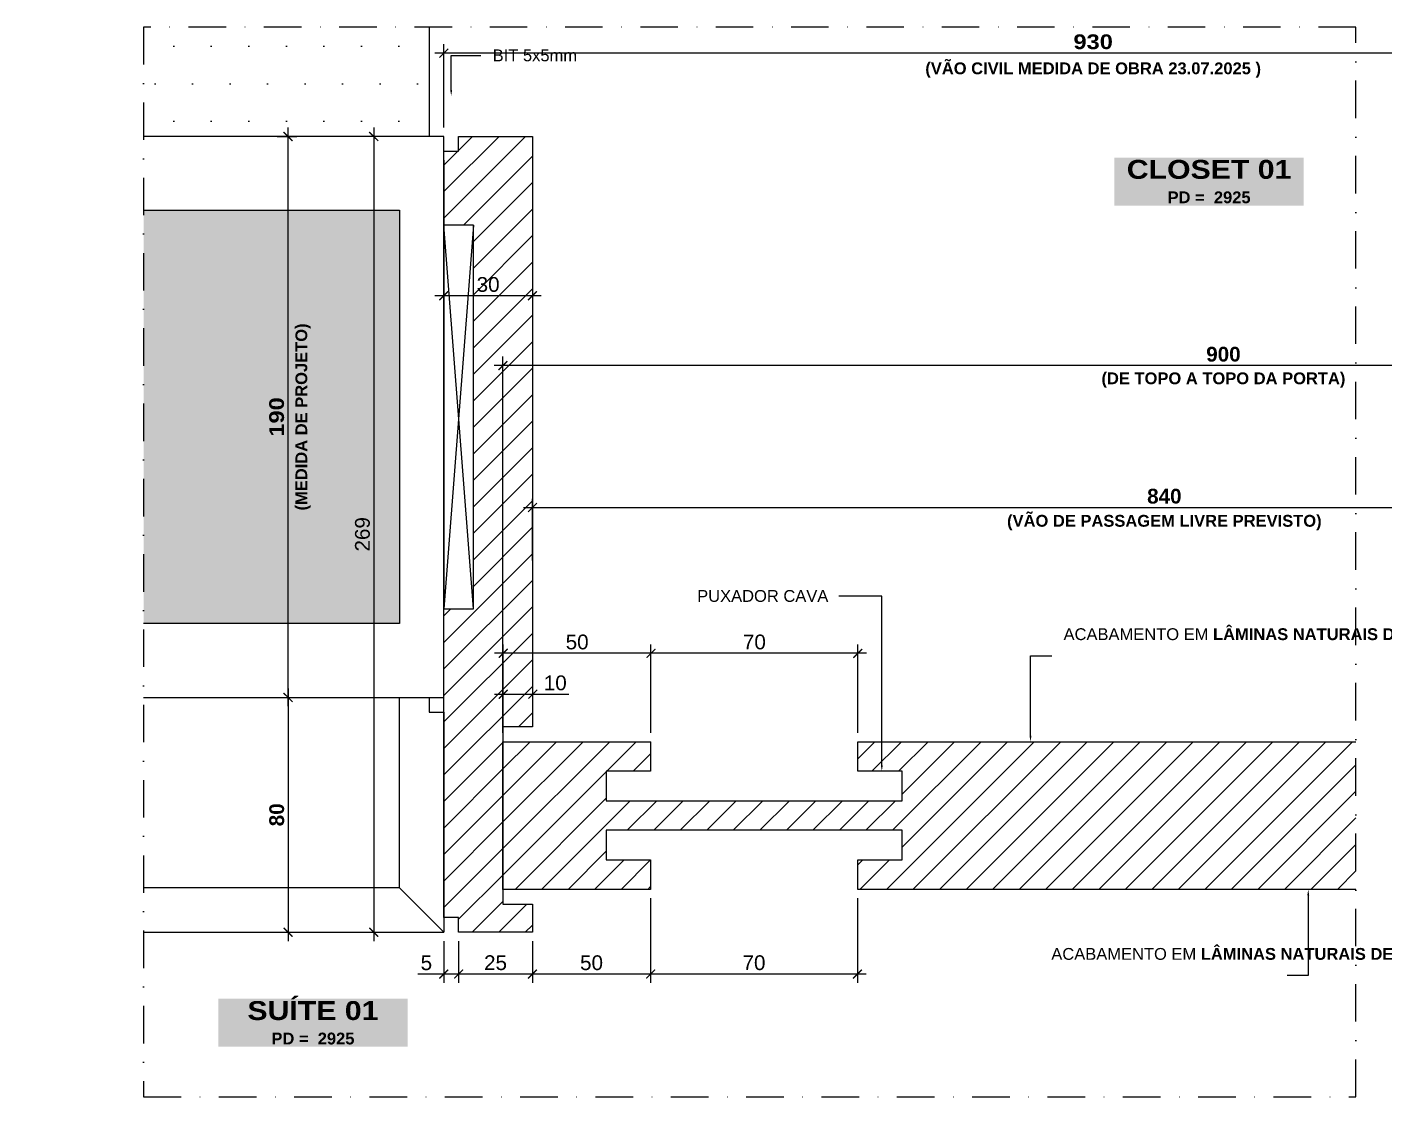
# Model space of a CAD drawing. Header units: millimetres. Extents: x -63251 to 507826, y 5339 to 217512.
# Drawn here: x 203489.3 to 203948.9, y 91018.6 to 91380.9 of the extents above; entities that cross this region are included whole.
import ezdxf
from ezdxf import colors
from ezdxf.entities.mleader import LeaderData, LeaderLine
from ezdxf.math import Vec2, Vec3

# ---------------------------------------------------------------- set-up
doc = ezdxf.new("R2010")
doc.units = ezdxf.units.MM
doc.header["$PDMODE"] = 3
doc.linetypes.add('TRAÇO 1-1', pattern=[9.525, 6.35, -3.175])
doc.linetypes.add('TRAÇO E PONTO 1-1', pattern=[25.4, 12.7, -6.35, 0, -6.35])
for name, color, linetype in [('A-ANNO-DIMS', 7, 'Continuous'), ('AC-EQUIPAMENTO', 7, 'Continuous'), ('BASE_2o PAVIMENTO_R10$0$ARQ-ALVENARIA', 4, 'Continuous'), ('COTAS', 9, 'Continuous'), ('MARCENARIA', 4, 'Continuous'), ('MARCENARIA . M', 4, 'Continuous'), ('PAREDE', 94, 'Continuous'), ('PROJEÇÃO', 8, 'Continuous'), ('TEXTO', 105, 'Continuous'), ('TEXTO TRAÇO PONTO', 105, 'TRAÇO E PONTO 1-1')]:
    doc.layers.add(name, color=color, linetype=linetype)
doc.layers.add('ARQ-COTA', color=12, linetype='Continuous', lineweight=9)
doc.styles.add('1-1', font='arial.ttf', dxfattribs={"height": 0.2})
doc.styles.add('MEDIDA OFICIAL', font='ariblk.ttf')
doc.styles.add('PADRÃO', font='arial.ttf')
doc.styles.add('PADRÃO NEGRITO', font='arialbd.ttf')
doc.dimstyles.new('1-2', dxfattribs={"dimscale": 2, "dimtxt": 2.5, "dimasz": 1.5, "dimexe": 1.5, "dimexo": 1.5, "dimtad": 1, "dimtxsty": 'PADRÃO', "dimblk": 'ARCHTICK', "dimcen": 2.5, "dimdle": 1.5, "dimclrd": 9, "dimclre": 9, "dimclrt": 6, "dimadec": 0, "dimazin": 0, "dimtfac": 1, "dimtmove": 0, "dimatfit": 3, "dimfxl": 1.25, "dimlwd": -1, "dimlwe": -1, "dimarcsym": 0})
doc.dimstyles.new('1-2 AZUL', dxfattribs={"dimscale": 2, "dimtxt": 2.5, "dimasz": 1.5, "dimexe": 1.5, "dimexo": 1.5, "dimtad": 1, "dimtxsty": 'PADRÃO NEGRITO', "dimblk": 'ARCHTICK', "dimcen": 2.5, "dimdle": 1.5, "dimclrd": 9, "dimclre": 9, "dimclrt": 170, "dimadec": 0, "dimazin": 0, "dimtfac": 1, "dimtmove": 0, "dimatfit": 3, "dimfxl": 1.25, "dimlwd": -1, "dimlwe": -1, "dimarcsym": 0})
doc.dimstyles.new('1-2 VERDE', dxfattribs={"dimscale": 2, "dimtxt": 2.5, "dimasz": 1.5, "dimexe": 1.5, "dimexo": 1.5, "dimtad": 1, "dimtxsty": 'PADRÃO NEGRITO', "dimblk": 'ARCHTICK', "dimcen": 2.5, "dimdle": 1.5, "dimclrd": 9, "dimclre": 9, "dimclrt": 102, "dimadec": 0, "dimazin": 0, "dimtfac": 1, "dimtmove": 0, "dimatfit": 3, "dimfxl": 1.25, "dimlwd": -1, "dimlwe": -1, "dimarcsym": 0})
doc.dimstyles.new('Med. Ofic.1-2', dxfattribs={"dimscale": 2, "dimtxt": 2.5, "dimasz": 1.5, "dimexe": 1.5, "dimexo": 1.5, "dimtad": 1, "dimtxsty": 'MEDIDA OFICIAL', "dimblk": 'ARCHTICK', "dimcen": 2.5, "dimdle": 1.5, "dimclrd": 9, "dimclre": 9, "dimclrt": 10, "dimadec": 0, "dimazin": 0, "dimtfac": 1, "dimtmove": 0, "dimatfit": 3, "dimfxl": 1.25, "dimlwd": -1, "dimlwe": -1, "dimarcsym": 0})
pattern_1 = [(225, (1e-10, -456.0585), (4.49012806, -4.49012806), [])]

# ---------------------------------------------------------------- blocks, each defined once
blk = doc.blocks.new('_ArchTick')
at = {"color": 0, "linetype": 'ByBlock', "const_width": 0.15}
blk.add_lwpolyline([(-0.5, -0.5), (0.5, 0.5)], dxfattribs=at)
blk = doc.blocks.new('*D2308')
at = {"layer": 'COTAS', "color": 9, "transparency": 16777216}
for p, q in [((203630.36, 91346.9), (203630.36, 91375.1)), ((204069.99, 91346.9), (204069.99, 91375.1))]:
    blk.add_line(p, q, dxfattribs=at)
at = {"layer": 'COTAS', "color": 9, "linetype": 'Continuous', "transparency": 16777216}
blk.add_line((204072.99, 91372.1), (203627.36, 91372.1), dxfattribs=at)
at = {"layer": 'Defpoints', "color": 0, "transparency": 16777216}
for p in [(203630.36, 91372.1), (203630.36, 91343.9), (204069.99, 91343.9)]:
    blk.add_point(p, dxfattribs=at)
at = {"layer": 'COTAS', "color": 9, "transparency": 16777216, "xscale": 3, "yscale": 3, "zscale": 3, "rotation": 180}
blk.add_blockref('_ArchTick', (203630.36, 91372.1), dxfattribs=at)
at = {"layer": 'COTAS', "color": 9, "transparency": 16777216, "xscale": 3, "yscale": 3, "zscale": 3}
blk.add_blockref('_ArchTick', (204069.99, 91372.1), dxfattribs=at)
at = {"layer": 'COTAS', "color": 10, "transparency": 16777216, "insert": (203850.17, 91375.93), "char_height": 5, "attachment_point": 5, "style": 'MEDIDA OFICIAL'}
blk.add_mtext('930', dxfattribs=at)
blk = doc.blocks.new('*D2310')
at = {"layer": 'COTAS', "color": 9, "linetype": 'Continuous', "transparency": 16777216}
blk.add_line((203577.63, 91150.9), (203577.63, 91346.9), dxfattribs=at)
at = {"layer": 'COTAS', "color": 9, "transparency": 16777216}
for p, q in [((203573.99, 91343.9), (203580.63, 91343.9)), ((203573.99, 91153.9), (203580.63, 91153.9))]:
    blk.add_line(p, q, dxfattribs=at)
at = {"layer": 'Defpoints', "color": 0, "transparency": 16777216}
for p in [(203570.99, 91343.9), (203577.63, 91343.9), (203570.99, 91153.9)]:
    blk.add_point(p, dxfattribs=at)
at = {"layer": 'COTAS', "color": 9, "transparency": 16777216, "xscale": 3, "yscale": 3, "zscale": 3}
for p, rotation in [((203577.63, 91343.9), 90), ((203577.63, 91153.9), 270)]:
    blk.add_blockref('_ArchTick', p, dxfattribs=dict(at, rotation=rotation))
at = {"layer": 'COTAS', "color": 10, "transparency": 16777216, "insert": (203573.79, 91248.9), "char_height": 5, "attachment_point": 5, "rotation": 90, "style": 'MEDIDA OFICIAL'}
blk.add_mtext('190', dxfattribs=at)
blk = doc.blocks.new('*D2311')
at = {"layer": 'COTAS', "color": 9, "transparency": 16777216}
blk.add_line((203577.63, 91156.9), (203577.63, 91071.4), dxfattribs=at)
at = {"layer": 'Defpoints', "color": 0, "transparency": 16777216}
for p in [(203577.63, 91153.9), (203577.63, 91074.4), (203577.63, 91074.4)]:
    blk.add_point(p, dxfattribs=at)
at = {"layer": 'COTAS', "color": 9, "transparency": 16777216, "xscale": 3, "yscale": 3, "zscale": 3}
for p, rotation in [((203577.63, 91153.9), 90), ((203577.63, 91074.4), 270)]:
    blk.add_blockref('_ArchTick', p, dxfattribs=dict(at, rotation=rotation))
at = {"layer": 'COTAS', "color": 170, "transparency": 16777216, "insert": (203573.82, 91114.15), "char_height": 5, "attachment_point": 5, "rotation": 90, "style": 'PADRÃO NEGRITO'}
blk.add_mtext('80', dxfattribs=at)
blk = doc.blocks.new('*D2315')
at = {"layer": 'A-ANNO-DIMS', "color": 9, "transparency": 16777216}
blk.add_line((203606.63, 91346.9), (203606.63, 91071.4), dxfattribs=at)
at = {"layer": 'Defpoints', "color": 0, "transparency": 16777216}
for p in [(203606.63, 91343.9), (203606.63, 91074.4), (203606.63, 91074.4)]:
    blk.add_point(p, dxfattribs=at)
at = {"layer": 'A-ANNO-DIMS', "color": 9, "transparency": 16777216, "xscale": 3, "yscale": 3, "zscale": 3}
for p, rotation in [((203606.63, 91343.9), 90), ((203606.63, 91074.4), 270)]:
    blk.add_blockref('_ArchTick', p, dxfattribs=dict(at, rotation=rotation))
at = {"layer": 'A-ANNO-DIMS', "color": 6, "transparency": 16777216, "insert": (203602.83, 91209.15), "char_height": 5, "attachment_point": 5, "rotation": 90, "style": 'PADRÃO'}
blk.add_mtext('269', dxfattribs=at)
blk = doc.blocks.new('*D2316')
at = {"layer": 'A-ANNO-DIMS', "color": 9, "transparency": 16777216}
for p, q in [((203700.36, 91085.9), (203700.36, 91057.22)), ((203660.36, 91071.4), (203660.36, 91057.22)), ((203703.36, 91060.22), (203657.36, 91060.22))]:
    blk.add_line(p, q, dxfattribs=at)
at = {"layer": 'Defpoints', "color": 0, "transparency": 16777216}
for p in [(203700.36, 91088.9), (203660.36, 91074.4), (203660.36, 91060.22)]:
    blk.add_point(p, dxfattribs=at)
at = {"layer": 'A-ANNO-DIMS', "color": 9, "transparency": 16777216, "xscale": 3, "yscale": 3, "zscale": 3, "rotation": 180}
blk.add_blockref('_ArchTick', (203660.36, 91060.22), dxfattribs=at)
at = {"layer": 'A-ANNO-DIMS', "color": 9, "transparency": 16777216, "xscale": 3, "yscale": 3, "zscale": 3}
blk.add_blockref('_ArchTick', (203700.36, 91060.22), dxfattribs=at)
at = {"layer": 'A-ANNO-DIMS', "color": 6, "transparency": 16777216, "insert": (203680.36, 91064.03), "char_height": 5, "attachment_point": 5, "style": 'PADRÃO'}
blk.add_mtext('50', dxfattribs=at)
blk = doc.blocks.new('*D2317')
at = {"layer": 'A-ANNO-DIMS', "color": 9, "transparency": 16777216}
for p, q in [((203700.36, 91085.9), (203700.36, 91057.22)), ((203770.36, 91085.9), (203770.36, 91057.22)), ((203773.36, 91060.22), (203697.36, 91060.22))]:
    blk.add_line(p, q, dxfattribs=at)
at = {"layer": 'Defpoints', "color": 0, "transparency": 16777216}
for p in [(203700.36, 91088.9), (203770.36, 91088.9), (203700.36, 91060.22)]:
    blk.add_point(p, dxfattribs=at)
at = {"layer": 'A-ANNO-DIMS', "color": 9, "transparency": 16777216, "xscale": 3, "yscale": 3, "zscale": 3, "rotation": 180}
blk.add_blockref('_ArchTick', (203700.36, 91060.22), dxfattribs=at)
at = {"layer": 'A-ANNO-DIMS', "color": 9, "transparency": 16777216, "xscale": 3, "yscale": 3, "zscale": 3}
blk.add_blockref('_ArchTick', (203770.36, 91060.22), dxfattribs=at)
at = {"layer": 'A-ANNO-DIMS', "color": 6, "transparency": 16777216, "insert": (203735.36, 91064.03), "char_height": 5, "attachment_point": 5, "style": 'PADRÃO'}
blk.add_mtext('70', dxfattribs=at)
blk = doc.blocks.new('*D2318')
at = {"layer": 'A-ANNO-DIMS', "color": 9, "transparency": 16777216}
for p, q in [((203635.36, 91071.4), (203635.36, 91057.22)), ((203660.36, 91071.4), (203660.36, 91057.22)), ((203663.36, 91060.22), (203632.36, 91060.22))]:
    blk.add_line(p, q, dxfattribs=at)
at = {"layer": 'Defpoints', "color": 0, "transparency": 16777216}
for p in [(203635.36, 91074.4), (203660.36, 91074.4), (203635.36, 91060.22)]:
    blk.add_point(p, dxfattribs=at)
at = {"layer": 'A-ANNO-DIMS', "color": 9, "transparency": 16777216, "xscale": 3, "yscale": 3, "zscale": 3, "rotation": 180}
blk.add_blockref('_ArchTick', (203635.36, 91060.22), dxfattribs=at)
at = {"layer": 'A-ANNO-DIMS', "color": 9, "transparency": 16777216, "xscale": 3, "yscale": 3, "zscale": 3}
blk.add_blockref('_ArchTick', (203660.36, 91060.22), dxfattribs=at)
at = {"layer": 'A-ANNO-DIMS', "color": 6, "transparency": 16777216, "insert": (203647.86, 91064.03), "char_height": 5, "attachment_point": 5, "style": 'PADRÃO'}
blk.add_mtext('25', dxfattribs=at)
blk = doc.blocks.new('*D2319')
at = {"layer": 'A-ANNO-DIMS', "color": 9, "transparency": 16777216}
for p, q in [((203630.36, 91071.4), (203630.36, 91057.22)), ((203635.36, 91071.4), (203635.36, 91057.22)), ((203630.36, 91060.22), (203621.54, 91060.22)), ((203638.36, 91060.22), (203630.36, 91060.22))]:
    blk.add_line(p, q, dxfattribs=at)
at = {"layer": 'Defpoints', "color": 0, "transparency": 16777216}
for p in [(203630.36, 91074.4), (203635.36, 91074.4), (203630.36, 91060.22)]:
    blk.add_point(p, dxfattribs=at)
at = {"layer": 'A-ANNO-DIMS', "color": 9, "transparency": 16777216, "xscale": 3, "yscale": 3, "zscale": 3, "rotation": 180}
blk.add_blockref('_ArchTick', (203630.36, 91060.22), dxfattribs=at)
at = {"layer": 'A-ANNO-DIMS', "color": 9, "transparency": 16777216, "xscale": 3, "yscale": 3, "zscale": 3}
blk.add_blockref('_ArchTick', (203635.36, 91060.22), dxfattribs=at)
at = {"layer": 'A-ANNO-DIMS', "color": 6, "transparency": 16777216, "insert": (203624.45, 91064.02), "char_height": 5, "attachment_point": 5, "style": 'PADRÃO'}
blk.add_mtext('5', dxfattribs=at)
blk = doc.blocks.new('*D2320')
at = {"layer": 'ARQ-COTA', "color": 9, "transparency": 16777216}
for p, q in [((203650.49, 91146.9), (203650.49, 91158.01)), ((203660.49, 91146.9), (203660.49, 91158.01)), ((203647.49, 91155.01), (203660.49, 91155.01)), ((203660.49, 91155.01), (203672.67, 91155.01))]:
    blk.add_line(p, q, dxfattribs=at)
at = {"layer": 'Defpoints', "color": 0, "transparency": 16777216}
for p in [(203660.49, 91155.01), (203650.49, 91143.9), (203660.49, 91143.9)]:
    blk.add_point(p, dxfattribs=at)
at = {"layer": 'ARQ-COTA', "color": 9, "transparency": 16777216, "xscale": 3, "yscale": 3, "zscale": 3, "rotation": 180}
blk.add_blockref('_ArchTick', (203650.49, 91155.01), dxfattribs=at)
at = {"layer": 'ARQ-COTA', "color": 9, "transparency": 16777216, "xscale": 3, "yscale": 3, "zscale": 3}
blk.add_blockref('_ArchTick', (203660.49, 91155.01), dxfattribs=at)
at = {"layer": 'ARQ-COTA', "color": 6, "transparency": 16777216, "insert": (203668.08, 91158.81), "char_height": 5, "attachment_point": 5, "style": 'PADRÃO'}
blk.add_mtext('10', dxfattribs=at)
blk = doc.blocks.new('*D2321')
at = {"layer": 'COTAS', "color": 9, "transparency": 16777216}
for p, q in [((203650.49, 91141.9), (203650.49, 91171.85)), ((203700.49, 91141.9), (203700.49, 91171.85)), ((203703.49, 91168.85), (203647.49, 91168.85))]:
    blk.add_line(p, q, dxfattribs=at)
at = {"layer": 'Defpoints', "color": 0, "transparency": 16777216}
for p in [(203650.49, 91168.85), (203650.49, 91138.9), (203700.49, 91138.9)]:
    blk.add_point(p, dxfattribs=at)
at = {"layer": 'COTAS', "color": 9, "transparency": 16777216, "xscale": 3, "yscale": 3, "zscale": 3, "rotation": 180}
blk.add_blockref('_ArchTick', (203650.49, 91168.85), dxfattribs=at)
at = {"layer": 'COTAS', "color": 9, "transparency": 16777216, "xscale": 3, "yscale": 3, "zscale": 3}
blk.add_blockref('_ArchTick', (203700.49, 91168.85), dxfattribs=at)
at = {"layer": 'COTAS', "color": 6, "transparency": 16777216, "insert": (203675.49, 91172.66), "char_height": 5, "attachment_point": 5, "style": 'PADRÃO'}
blk.add_mtext('50', dxfattribs=at)
blk = doc.blocks.new('*D2322')
at = {"layer": 'COTAS', "color": 9, "transparency": 16777216}
for p, q in [((203700.49, 91141.9), (203700.49, 91171.85)), ((203770.49, 91141.9), (203770.49, 91171.85)), ((203773.49, 91168.85), (203697.49, 91168.85))]:
    blk.add_line(p, q, dxfattribs=at)
at = {"layer": 'Defpoints', "color": 0, "transparency": 16777216}
for p in [(203700.49, 91168.85), (203700.49, 91138.9), (203770.49, 91138.9)]:
    blk.add_point(p, dxfattribs=at)
at = {"layer": 'COTAS', "color": 9, "transparency": 16777216, "xscale": 3, "yscale": 3, "zscale": 3, "rotation": 180}
blk.add_blockref('_ArchTick', (203700.49, 91168.85), dxfattribs=at)
at = {"layer": 'COTAS', "color": 9, "transparency": 16777216, "xscale": 3, "yscale": 3, "zscale": 3}
blk.add_blockref('_ArchTick', (203770.49, 91168.85), dxfattribs=at)
at = {"layer": 'COTAS', "color": 6, "transparency": 16777216, "insert": (203735.49, 91172.66), "char_height": 5, "attachment_point": 5, "style": 'PADRÃO'}
blk.add_mtext('70', dxfattribs=at)
blk = doc.blocks.new('*D2326')
at = {"layer": 'A-ANNO-DIMS', "color": 9, "transparency": 16777216}
for p, q in [((203630.36, 91335.9), (203630.36, 91286.94)), ((203660.36, 91335.9), (203660.36, 91286.94)), ((203663.36, 91289.94), (203627.36, 91289.94))]:
    blk.add_line(p, q, dxfattribs=at)
at = {"layer": 'Defpoints', "color": 0, "transparency": 16777216}
for p in [(203630.36, 91338.9), (203660.36, 91338.9), (203630.36, 91289.94)]:
    blk.add_point(p, dxfattribs=at)
at = {"layer": 'A-ANNO-DIMS', "color": 9, "transparency": 16777216, "xscale": 3, "yscale": 3, "zscale": 3, "rotation": 180}
blk.add_blockref('_ArchTick', (203630.36, 91289.94), dxfattribs=at)
at = {"layer": 'A-ANNO-DIMS', "color": 9, "transparency": 16777216, "xscale": 3, "yscale": 3, "zscale": 3}
blk.add_blockref('_ArchTick', (203660.36, 91289.94), dxfattribs=at)
at = {"layer": 'A-ANNO-DIMS', "color": 6, "transparency": 16777216, "insert": (203645.36, 91293.74), "char_height": 5, "attachment_point": 5, "style": 'PADRÃO'}
blk.add_mtext('30', dxfattribs=at)
blk = doc.blocks.new('*D2327')
at = {"layer": 'COTAS', "color": 9, "transparency": 16777216}
for p, q in [((203657.36, 91218.22), (204091.18, 91218.22)), ((203660.36, 91200.28), (203660.36, 91221.22)), ((204088.18, 91176.91), (204088.18, 91221.22))]:
    blk.add_line(p, q, dxfattribs=at)
at = {"layer": 'Defpoints', "color": 0, "transparency": 16777216}
for p in [(204088.18, 91218.22), (203660.36, 91197.28), (204088.18, 91173.91)]:
    blk.add_point(p, dxfattribs=at)
at = {"layer": 'COTAS', "color": 9, "transparency": 16777216, "xscale": 3, "yscale": 3, "zscale": 3, "rotation": 180}
blk.add_blockref('_ArchTick', (203660.36, 91218.22), dxfattribs=at)
at = {"layer": 'COTAS', "color": 9, "transparency": 16777216, "xscale": 3, "yscale": 3, "zscale": 3}
blk.add_blockref('_ArchTick', (204088.18, 91218.22), dxfattribs=at)
at = {"layer": 'COTAS', "color": 102, "transparency": 16777216, "insert": (203874.27, 91222.03), "char_height": 5, "attachment_point": 5, "style": 'PADRÃO NEGRITO'}
blk.add_mtext('840', dxfattribs=at)
blk = doc.blocks.new('*D2328')
at = {"layer": 'COTAS', "color": 9, "transparency": 16777216}
for p, q in [((203650.36, 91141.9), (203650.36, 91269.32)), ((204138.18, 91141.9), (204138.18, 91269.32)), ((204141.18, 91266.32), (203647.36, 91266.32))]:
    blk.add_line(p, q, dxfattribs=at)
at = {"layer": 'Defpoints', "color": 0, "transparency": 16777216}
for p in [(203650.36, 91266.32), (203650.36, 91138.9), (204138.18, 91138.9)]:
    blk.add_point(p, dxfattribs=at)
at = {"layer": 'COTAS', "color": 9, "transparency": 16777216, "xscale": 3, "yscale": 3, "zscale": 3, "rotation": 180}
blk.add_blockref('_ArchTick', (203650.36, 91266.32), dxfattribs=at)
at = {"layer": 'COTAS', "color": 9, "transparency": 16777216, "xscale": 3, "yscale": 3, "zscale": 3}
blk.add_blockref('_ArchTick', (204138.18, 91266.32), dxfattribs=at)
at = {"layer": 'COTAS', "color": 170, "transparency": 16777216, "insert": (203894.27, 91270.12), "char_height": 5, "attachment_point": 5, "style": 'PADRÃO NEGRITO'}
blk.add_mtext('900', dxfattribs=at)

msp = doc.modelspace()

# ---------------------------------------------------------------- hatches: boundary and pattern name
at = {"layer": 'AC-EQUIPAMENTO'}
h = msp.add_hatch(dxfattribs=at)
h.set_pattern_fill('ANSI31', color=8, scale=2, angle=180)
h.set_pattern_definition(pattern_1)
h.paths.add_polyline_path([(203660.356, 91343.9), (203635.356, 91343.9), (203635.356, 91338.9), (203630.356, 91338.9), (203630.356, 91313.9), (203640.356, 91313.9), (203640.356, 91313.9), (203640.356, 91183.9), (203630.356, 91183.9), (203630.356, 91079.4), (203635.356, 91079.4), (203635.356, 91074.4), (203660.356, 91074.4), (203660.356, 91083.9), (203650.356, 91083.9), (203650.356, 91088.9), (203650.356, 91088.9), (203650.356, 91138.9), (203650.356, 91143.9), (203660.356, 91143.9)])
h = msp.add_hatch(color=8, dxfattribs=at)
h.dxf.hatch_style = 1
h.paths.add_polyline_path([(203615.356, 91318.9), (203528.751, 91318.9), (203528.751, 91178.9), (203615.356, 91178.9)])
h = msp.add_hatch(dxfattribs=at)
h.set_pattern_fill('ANSI31', color=8, scale=2, angle=180)
h.set_pattern_definition(pattern_1)
h.paths.add_polyline_path([(203939.129, 91138.9), (203770.493, 91138.9), (203770.493, 91128.9), (203785.493, 91128.9), (203785.493, 91118.9), (203685.356, 91118.9), (203685.356, 91128.9), (203700.356, 91128.9), (203700.356, 91138.9), (203650.356, 91138.9), (203650.356, 91088.9), (203700.356, 91088.9), (203700.356, 91098.9), (203685.356, 91098.9), (203685.356, 91108.9), (203785.493, 91108.9), (203785.493, 91098.9), (203770.493, 91098.9), (203770.493, 91088.9), (203939.129, 91088.9)])
at = {"layer": 'PROJEÇÃO', "linetype": 'TRAÇO 1-1'}
h = msp.add_hatch(dxfattribs=at)
h.set_pattern_fill('DOTS', color=8, scale=8)
h.set_pattern_definition([(0, (-12621.409, 3299.967), (6.35, 12.7), [0, -12.7])])
h.paths.add_polyline_path([(203625.357, 91343.9), (203625.357, 91380.921), (203528.751, 91380.921), (203528.751, 91343.9)])

# ---------------------------------------------------------------- linework, layer by layer
at = {"layer": 'BASE_2o PAVIMENTO_R10$0$ARQ-ALVENARIA'}
msp.add_lwpolyline([(203528.751, 91318.9), (203615.356, 91318.9), (203615.356, 91178.9), (203528.751, 91178.9)], dxfattribs=at)
at = {"layer": 'MARCENARIA', "color": 8}
for points in [[(203625.357, 91380.921), (203625.357, 91343.9), (203528.751, 91343.9)], [(203528.751, 91074.4), (203630.356, 91074.4), (203615.356, 91089.4), (203528.751, 91089.4)]]:
    msp.add_lwpolyline(points, dxfattribs=at)
msp.add_lwpolyline([(203630.356, 91074.4), (203615.356, 91089.4), (203615.356, 91153.9), (203625.356, 91153.9), (203625.356, 91148.9), (203630.356, 91148.9)], close=True, dxfattribs=at)
at = {"layer": 'MARCENARIA . M'}
for p, q in [((203640.356, 91183.9), (203630.356, 91313.9)), ((203640.356, 91313.9), (203630.356, 91183.9))]:
    msp.add_line(p, q, dxfattribs=at)
for points in [[(203630.356, 91079.4), (203630.356, 91338.9), (203635.356, 91338.9), (203635.356, 91343.9), (203660.356, 91343.9), (203660.356, 91143.9), (203650.356, 91143.9), (203650.356, 91083.9), (203660.356, 91083.9), (203660.356, 91074.4), (203635.356, 91074.4), (203635.356, 91079.4), (203630.356, 91079.4)], [(203939.129, 91088.9), (203770.493, 91088.9), (203770.493, 91098.9), (203785.493, 91098.9), (203785.493, 91108.9), (203685.356, 91108.9), (203685.356, 91098.9), (203700.356, 91098.9), (203700.356, 91088.9), (203650.356, 91088.9), (203650.356, 91138.9), (203700.493, 91138.9)], [(203700.356, 91138.9), (203700.356, 91128.9), (203685.356, 91128.9), (203685.356, 91118.9), (203785.493, 91118.9), (203785.493, 91128.9), (203770.493, 91128.9), (203770.493, 91138.9), (203939.129, 91138.9)]]:
    msp.add_lwpolyline(points, dxfattribs=at)
msp.add_lwpolyline([(203630.356, 91313.9), (203630.356, 91183.9), (203640.356, 91183.9), (203640.356, 91313.9)], close=True, dxfattribs=at)
at = {"layer": 'PAREDE'}
msp.add_lwpolyline([(203528.751, 91153.9), (203630.356, 91153.9), (203630.356, 91343.9), (203528.751, 91343.9)], dxfattribs=at)
at = {"layer": 'TEXTO TRAÇO PONTO'}
msp.add_lwpolyline([(203939.129, 91018.625), (203939.129, 91380.921), (203528.751, 91380.921), (203528.751, 91018.625)], close=True, dxfattribs=at)

# ---------------------------------------------------------------- texts
at = {"layer": 'COTAS', "color": 10, "char_height": 4, "attachment_point": 2, "style": 'PADRÃO NEGRITO'}
for s, insert, width in [('(VÃO CIVIL MEDIDA DE OBRA 23.07.2025 )', (203850.174, 91368.968), 135), ('{\\C102;(VÃO DE PASSAGEM LIVRE PREVISTO)}', (203874.27, 91215.722), 118.40938)]:
    msp.add_mtext(s, dxfattribs=dict(at, insert=insert, width=width))
at = {"layer": 'COTAS', "color": 10, "insert": (203580.125, 91248.9), "char_height": 4, "width": 135, "attachment_point": 2, "rotation": 90, "style": 'PADRÃO NEGRITO'}
msp.add_mtext('(MEDIDA DE PROJETO)', dxfattribs=at)
at = {"layer": 'COTAS', "color": 170, "insert": (203894.27, 91263.979), "char_height": 4, "width": 96.83498, "attachment_point": 2, "style": 'PADRÃO NEGRITO'}
msp.add_mtext('(DE TOPO A TOPO DA PORTA)', dxfattribs=at)
at = {"layer": 'TEXTO', "char_height": 4, "width": 62.53638, "attachment_point": 5, "style": 'PADRÃO', "bg_fill": 1, "box_fill_scale": 1.2, "bg_fill_color": 254, "bg_fill_transparency": 0}
for s, insert in [('{\\fArial Black|b1|i0|c0|p34;\\H1.6x;\\C10;CLOSET 01\\P\\fArial|b1|i0|c0|p34;\\H0.625x;\\C256;PD =  2925}', (203889.411, 91328.588)), ('{\\fArial Black|b1|i0|c0|p34;\\H1.6x;\\C10;SUÍTE 01\\P\\fArial|b1|i0|c0|p34;\\H0.625x;\\C256;PD =  2925}', (203586.049, 91043.689))]:
    msp.add_mtext(s, dxfattribs=dict(at, insert=insert))

# ---------------------------------------------------------------- dimensions: what is measured, and where the dimension line sits
at = {"layer": 'A-ANNO-DIMS'}
dim = msp.add_linear_dim(base=(203606.632276665, 91074.400130684), p1=(203606.632276664, 91343.900130684), p2=(203606.632276664, 91074.400130684), angle=90, dimstyle='1-2', override={"dimdec": 0}, dxfattribs=at)
dim.commit()
dim.dimension.update_dxf_attribs({"geometry": '*D2315', "text_midpoint": (203602.829411726, 91209.150130684)})
for base, p1, p2, picture, middle in [((203630.356, 91289.938), (203660.356, 91338.9), (203630.356, 91338.9), '*D2326', (203645.356, 91293.742)), ((203700.356, 91060.223), (203770.356, 91088.9), (203700.356, 91088.9), '*D2317', (203735.356, 91064.025)), ((203630.356, 91060.223), (203635.356, 91074.4), (203630.356, 91074.4), '*D2319', (203624.448, 91064.015)), ((203635.356, 91060.223), (203660.356, 91074.4), (203635.356, 91074.4), '*D2318', (203647.856, 91064.025))]:
    dim = msp.add_linear_dim(base=base, p1=p1, p2=p2, angle=180, dimstyle='1-2', dxfattribs=at)
    dim.commit()
    dim.dimension.update_dxf_attribs({"geometry": picture, "text_midpoint": middle})
dim = msp.add_linear_dim(base=(203660.356, 91060.223), p1=(203700.356, 91088.9), p2=(203660.356, 91074.4), angle=180, text='50', dimstyle='1-2', dxfattribs=at)
dim.commit()
dim.dimension.update_dxf_attribs({"geometry": '*D2316', "text_midpoint": (203680.356, 91064.025)})
at = {"layer": 'ARQ-COTA'}
dim = msp.add_linear_dim(base=(203660.493, 91155.007), p1=(203650.493, 91143.901), p2=(203660.493, 91143.901), angle=180, dimstyle='1-2', dxfattribs=at)
dim.commit()
dim.dimension.update_dxf_attribs({"geometry": '*D2320', "text_midpoint": (203668.08, 91155.007), "dimtype": 160})
at = {"layer": 'COTAS'}
for base, p1, p2, text, dimstyle, picture, middle in [((203630.356, 91372.097), (204069.993, 91343.9), (203630.356, 91343.9), '930', 'Med. Ofic.1-2', '*D2308', (203850.174, 91375.932)), ((203650.356, 91266.319), (204138.183, 91138.9), (203650.356, 91138.9), '900', '1-2 AZUL', '*D2328', (203894.27, 91270.124))]:
    dim = msp.add_linear_dim(base=base, p1=p1, p2=p2, angle=180, text=text, dimstyle=dimstyle, dxfattribs=at)
    dim.commit()
    dim.dimension.update_dxf_attribs({"geometry": picture, "text_midpoint": middle})
for base, p1, p2, angle, dimstyle, picture, middle in [((203577.625, 91343.9), (203570.993, 91153.9), (203570.993, 91343.9), 270, 'Med. Ofic.1-2', '*D2310', (203573.79, 91248.9)), ((203650.493, 91168.853), (203700.493, 91138.9), (203650.493, 91138.901), 180, '1-2', '*D2321', (203675.493, 91172.656)), ((203700.493, 91168.853), (203770.493, 91138.9), (203700.493, 91138.9), 180, '1-2', '*D2322', (203735.493, 91172.656))]:
    dim = msp.add_linear_dim(base=base, p1=p1, p2=p2, angle=angle, dimstyle=dimstyle, dxfattribs=at)
    dim.commit()
    dim.dimension.update_dxf_attribs({"geometry": picture, "text_midpoint": middle})
dim = msp.add_linear_dim(base=(204088.184, 91218.222), p1=(203660.356, 91197.279), p2=(204088.184, 91173.909), text='840', dimstyle='1-2 VERDE', dxfattribs=at)
dim.commit()
dim.dimension.update_dxf_attribs({"geometry": '*D2327', "text_midpoint": (203874.27, 91222.026)})
dim = msp.add_linear_dim(base=(203577.625355239, 91074.400130684), p1=(203577.625355238, 91153.900130684), p2=(203577.625355238, 91074.400130684), angle=90, dimstyle='1-2 AZUL', override={"dimdec": 0}, dxfattribs=at)
dim.commit()
dim.dimension.update_dxf_attribs({"geometry": '*D2311', "text_midpoint": (203573.820784979, 91114.150130684)})

# ---------------------------------------------------------------- leaders
at = {"layer": 'COTAS', "ltscale": 0.4}
ml = msp.add_multileader_mtext('Standard', dxfattribs=at)
ml.set_content('BIT 5x5mm', color=105, style='1-1')
ml.set_leader_properties(color=256, linetype='ByLayer', lineweight=-1)
ml.build(insert=Vec2(0, 0))
ml.multileader.update_dxf_attribs({"text_left_attachment_type": 2, "text_right_attachment_type": 2, "dogleg_length": 0.36, "arrow_head_size": 2, "scale": 20})
ctx = ml.context
ctx.base_point, ctx.scale, ctx.arrow_head_size, ctx.landing_gap_size, ctx.plane_origin = Vec3(203642.899, 91371.326), 20, 2, 4, Vec3(203573.924, 91348.114)
ctx.left_attachment, ctx.right_attachment = 2, 2
notes = []
notes.append((ctx, [(0, (1, 1, 0), (203632.841, 91371.326), (1, 0), 10.059, [(0, [(203632.856, 91357.618)], 0, [])])]))
ctx.mtext.insert, ctx.mtext.width, ctx.mtext.flow_direction = Vec3(203646.899, 91373.36), 80.51012, 5
ml = msp.add_multileader_mtext('Standard', dxfattribs=at)
ml.set_content('PUXADOR CAVA ', color=105, style='1-1')
ml.set_leader_properties(color=256, linetype='ByLayer', lineweight=-1)
ml.build(insert=Vec2(0, 0))
ml.multileader.update_dxf_attribs({"text_left_attachment_type": 2, "text_right_attachment_type": 2, "dogleg_length": 0.36, "arrow_head_size": 2, "scale": 20})
ctx = ml.context
ctx.base_point, ctx.scale, ctx.arrow_head_size, ctx.landing_gap_size, ctx.plane_origin = Vec3(203712.125, 91188.204), 20, 2, 4, Vec3(203783.626, 91232.812)
ctx.left_attachment, ctx.right_attachment = 2, 2
notes.append((ctx, [(0, (1, 1, 0), (203771.305, 91188.204), (-1, 0), 7.2, [(0, [(203778.626, 91128.9), (203778.626, 91188.204)], 0, [])])]))
ctx.mtext.insert, ctx.mtext.flow_direction = Vec3(203716.125, 91190.274), 5
ml = msp.add_multileader_mtext('Standard', dxfattribs=at)
ml.set_content('ACABAMENTO EM {\\fArial|b1|i0|c0|p34;LÂMINAS NATURAIS DE CARVALHO EUROPEU}', color=105, style='1-1')
ml.set_leader_properties(color=256, linetype='ByLayer', lineweight=-1)
ml.build(insert=Vec2(0, 0))
ml.multileader.update_dxf_attribs({"text_left_attachment_type": 2, "text_right_attachment_type": 2, "dogleg_length": 0.36, "arrow_head_size": 2, "scale": 20})
ctx = ml.context
ctx.base_point, ctx.scale, ctx.arrow_head_size, ctx.landing_gap_size, ctx.plane_origin = Vec3(203836.148, 91168.045), 20, 2, 4, Vec3(203770.031, 91139.296)
ctx.left_attachment, ctx.right_attachment = 2, 2
notes.append((ctx, [(0, (1, 1, 0), (203828.948, 91168.045), (1, 0), 7.2, [(0, [(203828.963, 91138.901)], 0, [])])]))
ctx.mtext.insert, ctx.mtext.width, ctx.mtext.flow_direction = Vec3(203840.148, 91177.331), 80.51012, 5
ml = msp.add_multileader_mtext('Standard', dxfattribs=at)
ml.set_content('\\pxt3;{\\C10;BATENTE IMANTADO COM IMÃS Ø20mm USINADOS NO TOPO + PUXADOR DE TOPO}', color=105, style='1-1')
ml.set_leader_properties(color=256, linetype='ByLayer', lineweight=-1)
ml.build(insert=Vec2(0, 0))
ml.multileader.update_dxf_attribs({"text_left_attachment_type": 2, "text_right_attachment_type": 2, "dogleg_length": 0.36, "arrow_head_size": 2, "scale": 20})
ctx = ml.context
ctx.base_point, ctx.scale, ctx.arrow_head_size, ctx.landing_gap_size, ctx.plane_origin = Vec3(204565.625, 91126.844), 20, 2, 4, Vec3(204533.452, 91145.182)
ctx.left_attachment, ctx.right_attachment, ctx.text_align_type = 2, 2, 2
notes.append((ctx, [(0, (1, 1, 0), (204558.425, 91126.844), (1, 0), 7.2, [(0, [(204537.369, 91104.039)], 0, [])])]))
ctx.mtext.insert, ctx.mtext.width, ctx.mtext.alignment, ctx.mtext.flow_direction = Vec3(204628.214, 91139.422), 59.02098, 3, 5
ml = msp.add_multileader_mtext('Standard', dxfattribs=at)
ml.set_content('\\pxqr,t3;{\\C10;PINO GUIA ROLAMENTO 12MM}', color=105, style='1-1')
ml.set_leader_properties(color=256, linetype='ByLayer', lineweight=-1)
ml.build(insert=Vec2(0, 0))
ml.multileader.update_dxf_attribs({"text_left_attachment_type": 2, "text_right_attachment_type": 2, "dogleg_length": 0.36, "arrow_head_size": 2, "scale": 20})
ctx = ml.context
ctx.base_point, ctx.scale, ctx.arrow_head_size, ctx.landing_gap_size, ctx.plane_origin = Vec3(204019.008, 91065.09), 20, 2, 4, Vec3(204241.849, 91082.422)
ctx.left_attachment, ctx.right_attachment, ctx.text_align_type = 2, 2, 2
notes.append((ctx, [(0, (1, 1, 0), (204120.684, 91065.09), (-1, 0), 42.066, [(0, [(204120.684, 91106.65)], 0, [])])]))
ctx.mtext.insert, ctx.mtext.width, ctx.mtext.alignment, ctx.mtext.flow_direction = Vec3(204074.618, 91070.528), 59.02098, 3, 5
ml = msp.add_multileader_mtext('Standard', dxfattribs=at)
ml.set_content('ACABAMENTO EM {\\fArial|b1|i0|c0|p34;LÂMINAS NATURAIS DE CARVALHO EUROPEU}', color=105, style='1-1')
ml.set_leader_properties(color=256, linetype='ByLayer', lineweight=-1)
ml.build(insert=Vec2(0, 0))
ml.multileader.update_dxf_attribs({"text_left_attachment_type": 2, "text_right_attachment_type": 2, "dogleg_length": 0.36, "arrow_head_size": 2, "scale": 20})
ctx = ml.context
ctx.base_point, ctx.scale, ctx.arrow_head_size, ctx.landing_gap_size, ctx.plane_origin = Vec3(203832.006, 91059.756), 20, 2, 4, Vec3(203981.913, 91088.506)
ctx.left_attachment, ctx.right_attachment = 2, 2
notes.append((ctx, [(0, (1, 1, 0), (203922.996, 91059.756), (-1, 0), 7.2, [(0, [(203922.981, 91088.901)], 0, [])])]))
ctx.mtext.insert, ctx.mtext.width, ctx.mtext.flow_direction = Vec3(203836.006, 91069.042), 80.51012, 5
for ctx, leaders in notes:
    for number, flags, end, landing, length, lines in leaders:
        leader = LeaderData()
        leader.index, (leader.has_last_leader_line, leader.has_dogleg_vector, leader.attachment_direction) = number, flags
        leader.last_leader_point, leader.dogleg_vector, leader.dogleg_length = Vec3(end), Vec3(landing), length
        for number, points, colour, breaks in lines:
            line = LeaderLine()
            line.index, line.vertices, line.color, line.breaks = number, Vec3.list(points), colors.encode_raw_color(colour), breaks
            leader.lines.append(line)
        ctx.leaders.append(leader)

doc.saveas('drawing.dxf')
